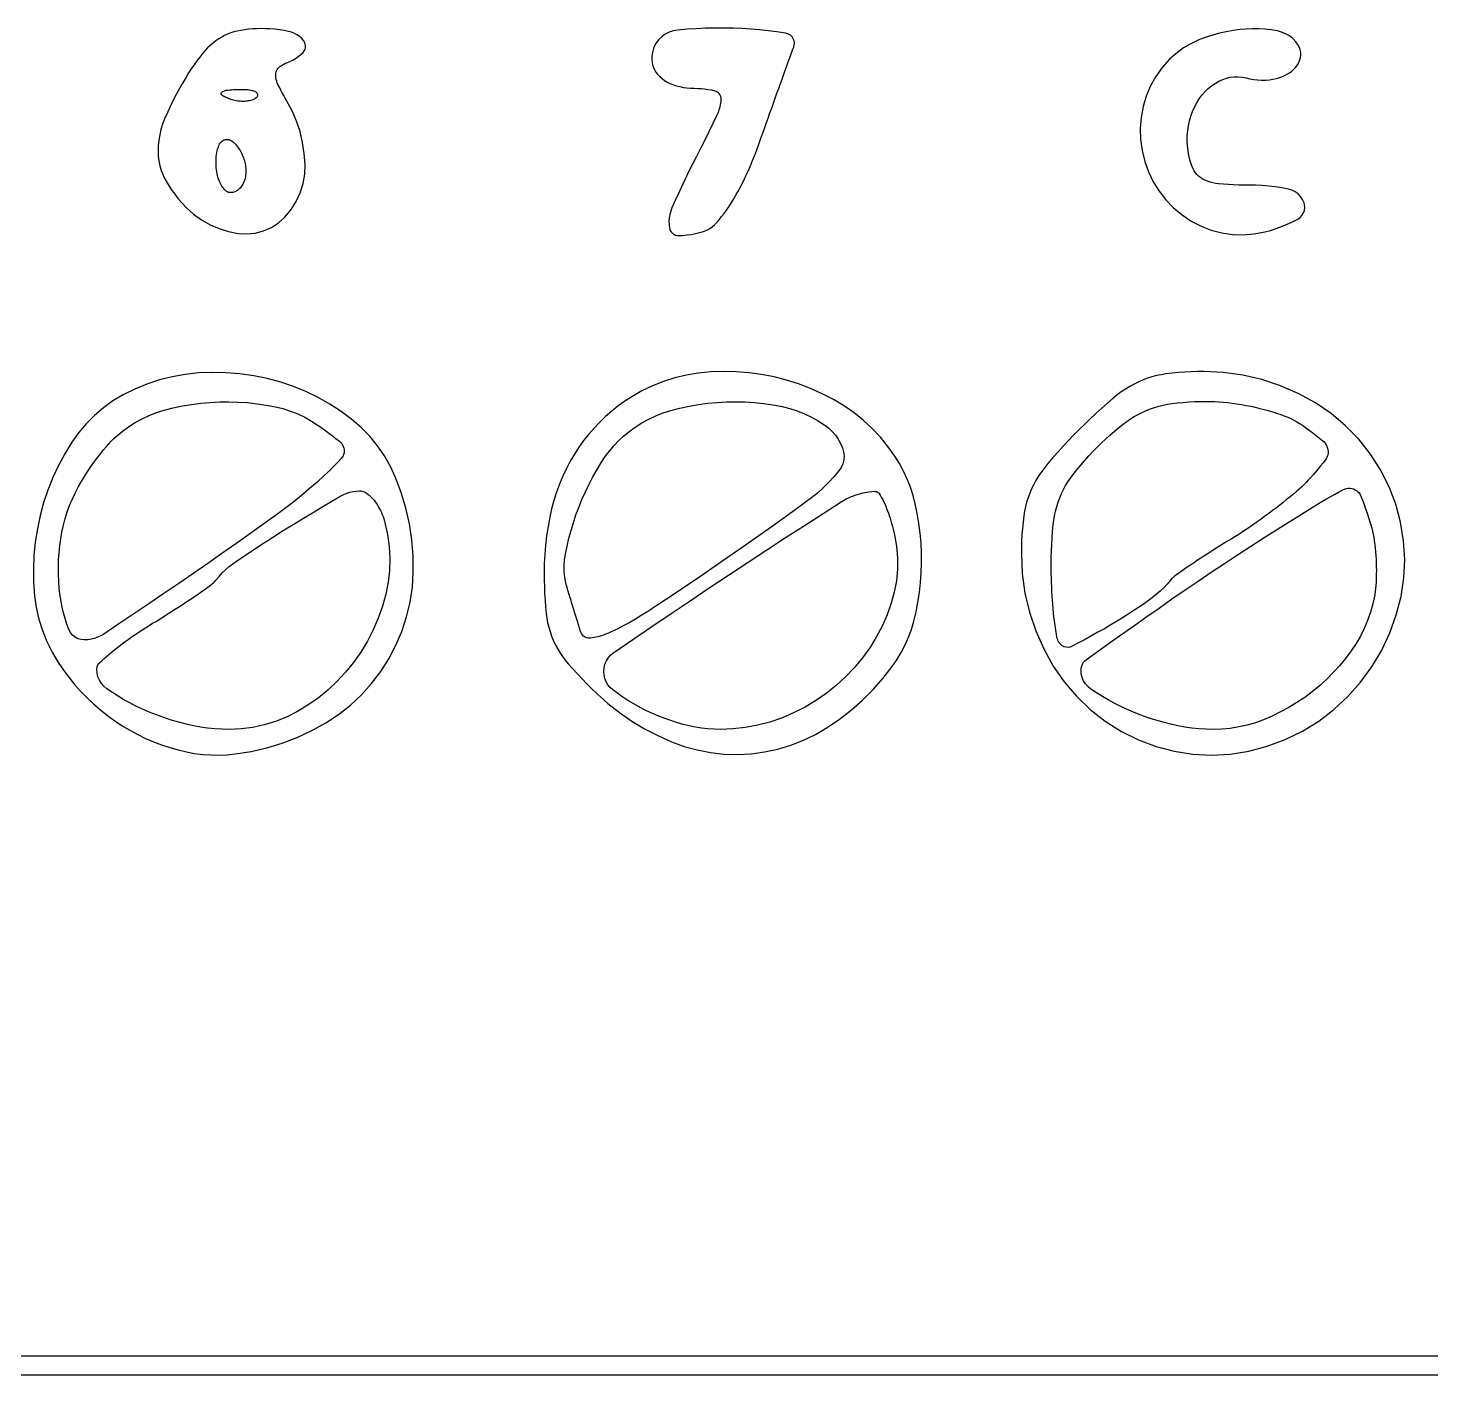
# Model space of a CAD drawing. Header units: millimetres. Extents: x -134 to 134, y -49 to 49.
# Drawn here: x -44.63 to -34.96, y -21.98 to -12.69 of the extents above; entities that cross this region are included whole.
import ezdxf

# ---------------------------------------------------------------- set-up
doc = ezdxf.new("R2010")
doc.units = ezdxf.units.MM
doc.header["$LTSCALE"] = 10
doc.header["$MEASUREMENT"] = 0

# ---------------------------------------------------------------- blocks, each defined once
blk = doc.blocks.new('DT0B-ULTRA_v_1')
at = {"color": 7, "linetype": 'Continuous', "lineweight": -3}
for points in [[(133.5877, -21.8448, 0), (0, -21.8448, 0), (-8.5374, -21.845, 0), (-17.0748, -21.8455, 0), (-25.6122, -21.8462, 0), (-34.1495, -21.8473, 0), (-42.6869, -21.8487, 0), (-51.2243, -21.8504, 0), (-51.2243, -21.8504, 0), (-51.2243, -21.8504, 0), (-58.4113, -21.8522, 0), (-65.5983, -21.8544, 0), (-72.7853, -21.857, 0), (-79.9723, -21.8601, 0)], [(-79.9723, -21.9735, 0), (-72.7853, -21.9752, 0), (-65.5983, -21.9764, 0), (-58.4113, -21.9772, 0), (-51.2243, -21.9776, 0), (-51.2243, -21.9776, 0), (-51.2243, -21.9776, 0), (-51.2243, -21.9776, 0), (-42.6869, -21.9777, 0), (-34.1495, -21.9774, 0), (-25.6122, -21.9768, 0), (-17.0748, -21.9759, 0), (-8.5374, -21.9748, 0), (0, -21.9733, 0), (0, -21.9733, 0), (133.5877, -21.9475, 0)], [(-43.5366, -13.0298, 0), (-43.5642, -13.0763, 0), (-43.5906, -13.1235, 0), (-43.6159, -13.1712, 0), (-43.64, -13.2196, 0), (-43.6629, -13.2686, 0), (-43.6846, -13.3181, 0), (-43.6983, -13.3537, 0), (-43.7096, -13.3902, 0), (-43.7184, -13.4273, 0), (-43.7247, -13.465, 0), (-43.7285, -13.503, 0), (-43.7297, -13.5411, 0), (-43.7283, -13.5748, 0), (-43.7241, -13.6083, 0), (-43.7171, -13.6413, 0), (-43.7075, -13.6736, 0), (-43.6952, -13.705, 0), (-43.6803, -13.7353, 0), (-43.6602, -13.7704, 0), (-43.6384, -13.8045, 0), (-43.6149, -13.8375, 0), (-43.5899, -13.8694, 0), (-43.5634, -13.9, 0), (-43.5355, -13.9293, 0), (-43.4851, -13.9746, 0), (-43.4301, -14.0142, 0), (-43.3712, -14.0476, 0), (-43.309, -14.0746, 0), (-43.2443, -14.0947, 0), (-43.1779, -14.1078, 0), (-43.1188, -14.1114, 0), (-43.0599, -14.1056, 0), (-43.0026, -14.0906, 0), (-42.9485, -14.0666, 0), (-42.8988, -14.0344, 0), (-42.8549, -13.9948, 0), (-42.8126, -13.9438, 0), (-42.7773, -13.8877, 0), (-42.7496, -13.8275, 0), (-42.73, -13.7642, 0), (-42.7188, -13.6989, 0), (-42.7161, -13.6327, 0), (-42.7213, -13.5561, 0), (-42.7329, -13.4803, 0), (-42.7509, -13.4058, 0), (-42.7751, -13.333, 0), (-42.8054, -13.2625, 0), (-42.8416, -13.1949, 0), (-42.8525, -13.1761, 0), (-42.8631, -13.1572, 0), (-42.8735, -13.1381, 0), (-42.8836, -13.1189, 0), (-42.8934, -13.0996, 0), (-42.903, -13.0801, 0), (-42.9077, -13.0693, 0), (-42.9117, -13.0581, 0), (-42.9147, -13.0467, 0), (-42.9169, -13.0351, 0), (-42.9183, -13.0233, 0), (-42.9187, -13.0115, 0), (-42.9181, -13.0028, 0), (-42.9163, -12.9944, 0), (-42.9134, -12.9862, 0), (-42.9094, -12.9785, 0), (-42.9043, -12.9715, 0), (-42.8984, -12.9652, 0), (-42.8899, -12.9579, 0), (-42.881, -12.9512, 0), (-42.8717, -12.9451, 0), (-42.862, -12.9397, 0), (-42.8519, -12.9348, 0), (-42.8416, -12.9307, 0), (-42.821, -12.9224, 0), (-42.8011, -12.9126, 0), (-42.7819, -12.9013, 0), (-42.7637, -12.8887, 0), (-42.7464, -12.8747, 0), (-42.7302, -12.8596, 0), (-42.7223, -12.8498, 0), (-42.7166, -12.8385, 0), (-42.7134, -12.8263, 0), (-42.7128, -12.8138, 0), (-42.7148, -12.8013, 0), (-42.7193, -12.7896, 0), (-42.7252, -12.7803, 0), (-42.7389, -12.7646, 0), (-42.7544, -12.7506, 0), (-42.7714, -12.7385, 0), (-42.7898, -12.7285, 0), (-42.8092, -12.7208, 0), (-42.8293, -12.7154, 0), (-42.8613, -12.7094, 0), (-42.8934, -12.7045, 0), (-42.9257, -12.7006, 0), (-42.9581, -12.6979, 0), (-42.9905, -12.6963, 0), (-43.023, -12.6957, 0), (-43.0501, -12.6962, 0), (-43.0773, -12.6977, 0), (-43.1043, -12.7001, 0), (-43.1312, -12.7035, 0), (-43.158, -12.7079, 0), (-43.1846, -12.7133, 0), (-43.2068, -12.7189, 0), (-43.2286, -12.7258, 0), (-43.25, -12.734, 0), (-43.2708, -12.7434, 0), (-43.291, -12.7541, 0), (-43.3106, -12.766, 0), (-43.3311, -12.7801, 0), (-43.3508, -12.7953, 0), (-43.3697, -12.8115, 0), (-43.3877, -12.8286, 0), (-43.4049, -12.8467, 0), (-43.421, -12.8656, 0), (-43.4418, -12.8919, 0), (-43.4619, -12.9186, 0), (-43.4815, -12.9458, 0), (-43.5005, -12.9734, 0), (-43.5189, -13.0014, 0), (-43.5366, -13.0298, 0)], [(-40.2973, -12.7985, 0), (-40.3066, -12.8154, 0), (-40.3142, -12.833, 0), (-40.3199, -12.8514, 0), (-40.3239, -12.8702, 0), (-40.3259, -12.8893, 0), (-40.3261, -12.9086, 0), (-40.3243, -12.927, 0), (-40.3204, -12.9452, 0), (-40.3146, -12.9628, 0), (-40.3069, -12.9796, 0), (-40.2973, -12.9955, 0), (-40.2861, -13.0103, 0), (-40.2715, -13.026, 0), (-40.2556, -13.0403, 0), (-40.2384, -13.0531, 0), (-40.2203, -13.0644, 0), (-40.2011, -13.0741, 0), (-40.1813, -13.082, 0), (-40.1575, -13.0896, 0), (-40.1333, -13.0958, 0), (-40.1088, -13.1006, 0), (-40.0841, -13.1041, 0), (-40.0592, -13.1062, 0), (-40.0342, -13.1069, 0), (-40.0104, -13.1074, 0), (-39.9866, -13.1088, 0), (-39.9628, -13.1112, 0), (-39.9392, -13.1145, 0), (-39.9157, -13.1187, 0), (-39.8924, -13.1239, 0), (-39.8815, -13.1278, 0), (-39.8716, -13.1339, 0), (-39.8632, -13.1419, 0), (-39.8567, -13.1515, 0), (-39.8523, -13.1622, 0), (-39.8502, -13.1736, 0), (-39.85, -13.1792, 0), (-39.8512, -13.1988, 0), (-39.8538, -13.2182, 0), (-39.8577, -13.2374, 0), (-39.863, -13.2563, 0), (-39.8696, -13.2748, 0), (-39.8775, -13.2927, 0), (-39.9053, -13.35, 0), (-39.9334, -13.4072, 0), (-39.9616, -13.4643, 0), (-39.99, -13.5213, 0), (-40.0186, -13.5782, 0), (-40.0475, -13.635, 0), (-40.0721, -13.6839, 0), (-40.0963, -13.733, 0), (-40.1199, -13.7824, 0), (-40.1431, -13.832, 0), (-40.1657, -13.8818, 0), (-40.1879, -13.9319, 0), (-40.1961, -13.9537, 0), (-40.2023, -13.9762, 0), (-40.2062, -13.9991, 0), (-40.2079, -14.0223, 0), (-40.2074, -14.0456, 0), (-40.2046, -14.0688, 0), (-40.2009, -14.0818, 0), (-40.1947, -14.0938, 0), (-40.186, -14.1043, 0), (-40.1754, -14.1127, 0), (-40.1632, -14.1187, 0), (-40.1501, -14.1221, 0), (-40.1385, -14.1227, 0), (-40.1099, -14.1211, 0), (-40.0814, -14.1182, 0), (-40.0531, -14.114, 0), (-40.025, -14.1085, 0), (-39.9972, -14.1017, 0), (-39.9697, -14.0937, 0), (-39.9529, -14.0875, 0), (-39.9367, -14.0798, 0), (-39.9213, -14.0707, 0), (-39.9068, -14.0602, 0), (-39.8933, -14.0484, 0), (-39.8809, -14.0354, 0), (-39.8627, -14.0139, 0), (-39.845, -13.992, 0), (-39.8279, -13.9696, 0), (-39.8113, -13.9468, 0), (-39.7953, -13.9236, 0), (-39.7799, -13.9, 0), (-39.7615, -13.8701, 0), (-39.7436, -13.8398, 0), (-39.7265, -13.8091, 0), (-39.71, -13.7781, 0), (-39.6942, -13.7467, 0), (-39.6792, -13.7149, 0), (-39.6627, -13.6786, 0), (-39.6468, -13.6419, 0), (-39.6315, -13.6051, 0), (-39.6167, -13.568, 0), (-39.6025, -13.5307, 0), (-39.5889, -13.4932, 0), (-39.5761, -13.4572, 0), (-39.5633, -13.4211, 0), (-39.5504, -13.385, 0), (-39.5376, -13.349, 0), (-39.5247, -13.3129, 0), (-39.5119, -13.2769, 0), (-39.4997, -13.243, 0), (-39.4876, -13.2091, 0), (-39.4755, -13.1753, 0), (-39.4633, -13.1414, 0), (-39.4512, -13.1076, 0), (-39.439, -13.0737, 0), (-39.4287, -13.0452, 0), (-39.4184, -13.0168, 0), (-39.4081, -12.9883, 0), (-39.3978, -12.9598, 0), (-39.3875, -12.9313, 0), (-39.3772, -12.9028, 0), (-39.3724, -12.8897, 0), (-39.3676, -12.8766, 0), (-39.3627, -12.8635, 0), (-39.3578, -12.8504, 0), (-39.3529, -12.8373, 0), (-39.3479, -12.8242, 0), (-39.344, -12.8096, 0), (-39.3432, -12.7944, 0), (-39.3456, -12.7794, 0), (-39.351, -12.7653, 0), (-39.3593, -12.7526, 0), (-39.37, -12.7419, 0), (-39.3828, -12.7336, 0), (-39.3969, -12.7282, 0), (-39.404, -12.7267, 0), (-39.4636, -12.7177, 0), (-39.5233, -12.7101, 0), (-39.5831, -12.7038, 0), (-39.6431, -12.6988, 0), (-39.7032, -12.6952, 0), (-39.7634, -12.6929, 0), (-39.8276, -12.6918, 0), (-39.8918, -12.692, 0), (-39.9561, -12.6935, 0), (-40.0203, -12.6964, 0), (-40.0844, -12.7005, 0), (-40.1484, -12.7059, 0), (-40.1782, -12.7111, 0), (-40.2069, -12.7208, 0), (-40.2337, -12.7347, 0), (-40.2581, -12.7526, 0), (-40.2795, -12.7741, 0), (-40.2973, -12.7985, 0)], [(-36.7566, -12.9072, 0), (-36.8071, -12.9636, 0), (-36.8512, -13.0251, 0), (-36.8883, -13.0912, 0), (-36.918, -13.1608, 0), (-36.9399, -13.2333, 0), (-36.9537, -13.3078, 0), (-36.9595, -13.3842, 0), (-36.9573, -13.4609, 0), (-36.947, -13.5369, 0), (-36.9288, -13.6114, 0), (-36.9029, -13.6835, 0), (-36.8695, -13.7525, 0), (-36.8293, -13.8171, 0), (-36.7824, -13.877, 0), (-36.7294, -13.9316, 0), (-36.6709, -13.9803, 0), (-36.6076, -14.0224, 0), (-36.5401, -14.0575, 0), (-36.4704, -14.0847, 0), (-36.398, -14.1038, 0), (-36.324, -14.1147, 0), (-36.2492, -14.1173, 0), (-36.1746, -14.1115, 0), (-36.1011, -14.0973, 0), (-36.0618, -14.0866, 0), (-36.0229, -14.0742, 0), (-35.9847, -14.0601, 0), (-35.947, -14.0445, 0), (-35.91, -14.0273, 0), (-35.8738, -14.0085, 0), (-35.8579, -13.9975, 0), (-35.8445, -13.9834, 0), (-35.8344, -13.9668, 0), (-35.828, -13.9485, 0), (-35.8255, -13.9293, 0), (-35.827, -13.9099, 0), (-35.8304, -13.897, 0), (-35.8405, -13.8741, 0), (-35.8544, -13.8533, 0), (-35.8717, -13.8353, 0), (-35.8919, -13.8205, 0), (-35.9143, -13.8094, 0), (-35.9383, -13.8023, 0), (-35.9833, -13.794, 0), (-36.0285, -13.7872, 0), (-36.074, -13.7819, 0), (-36.1196, -13.7781, 0), (-36.1652, -13.7759, 0), (-36.211, -13.7751, 0), (-36.2458, -13.7749, 0), (-36.2807, -13.7741, 0), (-36.3155, -13.7728, 0), (-36.3503, -13.7711, 0), (-36.3851, -13.7688, 0), (-36.4198, -13.766, 0), (-36.4393, -13.7636, 0), (-36.4586, -13.7598, 0), (-36.4775, -13.7547, 0), (-36.4961, -13.7482, 0), (-36.5141, -13.7404, 0), (-36.5316, -13.7314, 0), (-36.5451, -13.7228, 0), (-36.5576, -13.7128, 0), (-36.5689, -13.7015, 0), (-36.579, -13.6891, 0), (-36.5877, -13.6756, 0), (-36.595, -13.6613, 0), (-36.6032, -13.6416, 0), (-36.6104, -13.6214, 0), (-36.6168, -13.601, 0), (-36.6222, -13.5802, 0), (-36.6266, -13.5593, 0), (-36.6301, -13.5381, 0), (-36.6339, -13.5036, 0), (-36.6355, -13.4688, 0), (-36.6349, -13.434, 0), (-36.6321, -13.3993, 0), (-36.627, -13.3649, 0), (-36.6199, -13.3308, 0), (-36.6108, -13.2987, 0), (-36.5994, -13.2674, 0), (-36.5858, -13.237, 0), (-36.5701, -13.2076, 0), (-36.5522, -13.1795, 0), (-36.5324, -13.1527, 0), (-36.5129, -13.1302, 0), (-36.4915, -13.1095, 0), (-36.4685, -13.0906, 0), (-36.444, -13.0738, 0), (-36.4181, -13.0591, 0), (-36.3911, -13.0466, 0), (-36.3652, -13.0376, 0), (-36.3385, -13.0314, 0), (-36.3112, -13.028, 0), (-36.2838, -13.0277, 0), (-36.2565, -13.0303, 0), (-36.2296, -13.0358, 0), (-36.2034, -13.0418, 0), (-36.1768, -13.0462, 0), (-36.1501, -13.0491, 0), (-36.1232, -13.0504, 0), (-36.0963, -13.05, 0), (-36.0695, -13.0481, 0), (-36.0449, -13.0446, 0), (-36.0207, -13.0393, 0), (-35.997, -13.0322, 0), (-35.9739, -13.0232, 0), (-35.9516, -13.0125, 0), (-35.9301, -13.0002, 0), (-35.9143, -12.989, 0), (-35.8999, -12.9761, 0), (-35.887, -12.9617, 0), (-35.8758, -12.946, 0), (-35.8664, -12.9291, 0), (-35.859, -12.9112, 0), (-35.8544, -12.8943, 0), (-35.8523, -12.8769, 0), (-35.8529, -12.8594, 0), (-35.8561, -12.8421, 0), (-35.8618, -12.8256, 0), (-35.8698, -12.81, 0), (-35.8873, -12.7858, 0), (-35.9079, -12.7642, 0), (-35.9313, -12.7457, 0), (-35.9571, -12.7306, 0), (-35.9847, -12.7193, 0), (-36.0137, -12.7119, 0), (-36.0564, -12.7052, 0), (-36.0994, -12.7005, 0), (-36.1425, -12.6979, 0), (-36.1857, -12.6974, 0), (-36.2289, -12.699, 0), (-36.272, -12.7027, 0), (-36.3195, -12.709, 0), (-36.3666, -12.7173, 0), (-36.4133, -12.7278, 0), (-36.4595, -12.7403, 0), (-36.5051, -12.7549, 0), (-36.5499, -12.7715, 0), (-36.588, -12.7881, 0), (-36.6248, -12.8072, 0), (-36.6602, -12.8287, 0), (-36.6941, -12.8527, 0), (-36.7263, -12.8789, 0), (-36.7566, -12.9072, 0)], [(-43.0493, -13.169, 0), (-43.0542, -13.1735, 0), (-43.0594, -13.1775, 0), (-43.0649, -13.1811, 0), (-43.0707, -13.1842, 0), (-43.0767, -13.1868, 0), (-43.0829, -13.1889, 0), (-43.0911, -13.1911, 0), (-43.0993, -13.1929, 0), (-43.1076, -13.1945, 0), (-43.116, -13.1956, 0), (-43.1244, -13.1965, 0), (-43.1328, -13.197, 0), (-43.1424, -13.1972, 0), (-43.152, -13.1971, 0), (-43.1616, -13.1966, 0), (-43.1712, -13.1958, 0), (-43.1807, -13.1947, 0), (-43.1901, -13.1932, 0), (-43.1997, -13.1913, 0), (-43.2092, -13.1891, 0), (-43.2187, -13.1866, 0), (-43.228, -13.1838, 0), (-43.2372, -13.1806, 0), (-43.2464, -13.1771, 0), (-43.2538, -13.174, 0), (-43.2612, -13.1706, 0), (-43.2684, -13.1669, 0), (-43.2755, -13.163, 0), (-43.2824, -13.1588, 0), (-43.2892, -13.1544, 0), (-43.2911, -13.1527, 0), (-43.2927, -13.1507, 0), (-43.2938, -13.1484, 0), (-43.2944, -13.1459, 0), (-43.2945, -13.1434, 0), (-43.2941, -13.1409, 0), (-43.2931, -13.1385, 0), (-43.2917, -13.1364, 0), (-43.291, -13.1356, 0), (-43.2868, -13.1319, 0), (-43.2821, -13.1286, 0), (-43.2772, -13.1258, 0), (-43.272, -13.1236, 0), (-43.2666, -13.1221, 0), (-43.261, -13.1211, 0), (-43.2482, -13.1197, 0), (-43.2355, -13.1184, 0), (-43.2227, -13.1173, 0), (-43.2099, -13.1164, 0), (-43.1971, -13.1156, 0), (-43.1843, -13.115, 0), (-43.1723, -13.1146, 0), (-43.1604, -13.1145, 0), (-43.1485, -13.1146, 0), (-43.1365, -13.1149, 0), (-43.1246, -13.1154, 0), (-43.1127, -13.1162, 0), (-43.1043, -13.117, 0), (-43.0959, -13.1183, 0), (-43.0876, -13.1199, 0), (-43.0794, -13.1221, 0), (-43.0713, -13.1246, 0), (-43.0633, -13.1275, 0), (-43.0592, -13.1295, 0), (-43.0554, -13.132, 0), (-43.052, -13.1351, 0), (-43.049, -13.1385, 0), (-43.0465, -13.1424, 0), (-43.0446, -13.1465, 0), (-43.0435, -13.1504, 0), (-43.0432, -13.1544, 0), (-43.0436, -13.1585, 0), (-43.0448, -13.1623, 0), (-43.0468, -13.1659, 0), (-43.0493, -13.169, 0)], [(-43.1243, -13.6784, 0), (-43.1245, -13.6879, 0), (-43.1252, -13.6975, 0), (-43.1262, -13.7069, 0), (-43.1277, -13.7164, 0), (-43.1296, -13.7257, 0), (-43.132, -13.735, 0), (-43.1346, -13.7435, 0), (-43.1377, -13.7518, 0), (-43.1412, -13.7599, 0), (-43.1452, -13.7679, 0), (-43.1496, -13.7756, 0), (-43.1545, -13.783, 0), (-43.1591, -13.7892, 0), (-43.1642, -13.7951, 0), (-43.1696, -13.8007, 0), (-43.1754, -13.8059, 0), (-43.1815, -13.8107, 0), (-43.1879, -13.8151, 0), (-43.1939, -13.8185, 0), (-43.2002, -13.8214, 0), (-43.2067, -13.8236, 0), (-43.2134, -13.8252, 0), (-43.2202, -13.8262, 0), (-43.2271, -13.8265, 0), (-43.2343, -13.826, 0), (-43.2414, -13.8246, 0), (-43.2483, -13.8224, 0), (-43.2548, -13.8192, 0), (-43.2609, -13.8152, 0), (-43.2664, -13.8105, 0), (-43.273, -13.8037, 0), (-43.2792, -13.7964, 0), (-43.285, -13.7889, 0), (-43.2904, -13.781, 0), (-43.2953, -13.7728, 0), (-43.2997, -13.7643, 0), (-43.3047, -13.7534, 0), (-43.3093, -13.7422, 0), (-43.3133, -13.7308, 0), (-43.3168, -13.7193, 0), (-43.3198, -13.7076, 0), (-43.3223, -13.6959, 0), (-43.3246, -13.6825, 0), (-43.3265, -13.669, 0), (-43.328, -13.6555, 0), (-43.329, -13.642, 0), (-43.3297, -13.6284, 0), (-43.3299, -13.6148, 0), (-43.3297, -13.602, 0), (-43.3291, -13.5891, 0), (-43.328, -13.5763, 0), (-43.3266, -13.5636, 0), (-43.3248, -13.5508, 0), (-43.3225, -13.5382, 0), (-43.3203, -13.5286, 0), (-43.3175, -13.5191, 0), (-43.3139, -13.5099, 0), (-43.3098, -13.501, 0), (-43.305, -13.4923, 0), (-43.2997, -13.484, 0), (-43.2954, -13.4785, 0), (-43.2904, -13.4736, 0), (-43.2849, -13.4693, 0), (-43.279, -13.4657, 0), (-43.2726, -13.4628, 0), (-43.266, -13.4607, 0), (-43.2593, -13.4595, 0), (-43.2526, -13.4592, 0), (-43.2459, -13.4598, 0), (-43.2393, -13.4612, 0), (-43.233, -13.4636, 0), (-43.2271, -13.4667, 0), (-43.2197, -13.4716, 0), (-43.2126, -13.4769, 0), (-43.2059, -13.4826, 0), (-43.1994, -13.4887, 0), (-43.1934, -13.4951, 0), (-43.1877, -13.5019, 0), (-43.1814, -13.5103, 0), (-43.1754, -13.5188, 0), (-43.1697, -13.5276, 0), (-43.1643, -13.5366, 0), (-43.1592, -13.5458, 0), (-43.1545, -13.5551, 0), (-43.1499, -13.5651, 0), (-43.1456, -13.5752, 0), (-43.1416, -13.5855, 0), (-43.138, -13.5959, 0), (-43.1348, -13.6064, 0), (-43.1319, -13.617, 0), (-43.1296, -13.6271, 0), (-43.1277, -13.6372, 0), (-43.1262, -13.6474, 0), (-43.1251, -13.6577, 0), (-43.1245, -13.668, 0), (-43.1243, -13.6784, 0)], [(-43.9711, -15.221, 0), (-44.0406, -15.2626, 0), (-44.1065, -15.3097, 0), (-44.1682, -15.3622, 0), (-44.2254, -15.4196, 0), (-44.2776, -15.4815, 0), (-44.3245, -15.5475, 0), (-44.3725, -15.6262, 0), (-44.416, -15.7075, 0), (-44.4549, -15.791, 0), (-44.4889, -15.8767, 0), (-44.5181, -15.9641, 0), (-44.5423, -16.053, 0), (-44.5616, -16.1437, 0), (-44.5757, -16.2353, 0), (-44.5847, -16.3276, 0), (-44.5885, -16.4202, 0), (-44.5871, -16.5129, 0), (-44.5806, -16.6053, 0), (-44.5691, -16.6868, 0), (-44.5512, -16.767, 0), (-44.527, -16.8456, 0), (-44.4965, -16.922, 0), (-44.46, -16.9957, 0), (-44.4177, -17.0662, 0), (-44.3823, -17.1179, 0), (-44.3447, -17.168, 0), (-44.305, -17.2165, 0), (-44.2634, -17.2632, 0), (-44.2198, -17.3082, 0), (-44.1743, -17.3513, 0), (-44.1274, -17.392, 0), (-44.0789, -17.4306, 0), (-44.0286, -17.4671, 0), (-43.9769, -17.5014, 0), (-43.9237, -17.5334, 0), (-43.8692, -17.5631, 0), (-43.8156, -17.5892, 0), (-43.7608, -17.6129, 0), (-43.7051, -17.6341, 0), (-43.6484, -17.6527, 0), (-43.5909, -17.6688, 0), (-43.5328, -17.6822, 0), (-43.4775, -17.6921, 0), (-43.4217, -17.699, 0), (-43.3657, -17.7029, 0), (-43.3095, -17.7037, 0), (-43.2534, -17.7014, 0), (-43.1975, -17.6961, 0), (-43.0879, -17.6788, 0), (-42.9798, -17.6539, 0), (-42.8737, -17.6216, 0), (-42.7701, -17.5818, 0), (-42.6695, -17.535, 0), (-42.5725, -17.4812, 0), (-42.4854, -17.4238, 0), (-42.4035, -17.3593, 0), (-42.3272, -17.2881, 0), (-42.2573, -17.2108, 0), (-42.194, -17.1279, 0), (-42.138, -17.0399, 0), (-42.0894, -16.9474, 0), (-42.0487, -16.8511, 0), (-42.0162, -16.7518, 0), (-41.9922, -16.6501, 0), (-41.9767, -16.5467, 0), (-41.97, -16.4424, 0), (-41.9713, -16.331, 0), (-41.9803, -16.2199, 0), (-41.997, -16.1098, 0), (-42.0213, -16.001, 0), (-42.053, -15.8942, 0), (-42.0921, -15.7899, 0), (-42.1275, -15.7135, 0), (-42.1693, -15.6405, 0), (-42.2171, -15.5712, 0), (-42.2706, -15.5062, 0), (-42.3293, -15.4459, 0), (-42.3929, -15.3908, 0), (-42.4675, -15.3354, 0), (-42.5453, -15.2847, 0), (-42.6262, -15.239, 0), (-42.7098, -15.1985, 0), (-42.7958, -15.1633, 0), (-42.8838, -15.1336, 0), (-42.9763, -15.1086, 0), (-43.0701, -15.0893, 0), (-43.165, -15.0757, 0), (-43.2604, -15.0679, 0), (-43.3562, -15.0659, 0), (-43.4519, -15.0697, 0), (-43.5422, -15.0793, 0), (-43.6316, -15.0953, 0), (-43.7196, -15.1175, 0), (-43.8058, -15.146, 0), (-43.8898, -15.1806, 0), (-43.9711, -15.221, 0)], [(-40.4646, -15.2332, 0), (-40.5119, -15.2641, 0), (-40.5577, -15.2971, 0), (-40.602, -15.3322, 0), (-40.6445, -15.3693, 0), (-40.6854, -15.4083, 0), (-40.7244, -15.4492, 0), (-40.7613, -15.4917, 0), (-40.7963, -15.5359, 0), (-40.8291, -15.5817, 0), (-40.8598, -15.6289, 0), (-40.8883, -15.6775, 0), (-40.9144, -15.7274, 0), (-40.9397, -15.7812, 0), (-40.9625, -15.8361, 0), (-40.983, -15.8919, 0), (-41.001, -15.9485, 0), (-41.0165, -16.0059, 0), (-41.0296, -16.0639, 0), (-41.0414, -16.1279, 0), (-41.0511, -16.1922, 0), (-41.0586, -16.2568, 0), (-41.064, -16.3216, 0), (-41.0672, -16.3866, 0), (-41.0683, -16.4516, 0), (-41.0679, -16.4979, 0), (-41.0667, -16.5442, 0), (-41.0647, -16.5905, 0), (-41.0619, -16.6368, 0), (-41.0583, -16.683, 0), (-41.0539, -16.7291, 0), (-41.0497, -16.7606, 0), (-41.044, -16.7918, 0), (-41.0367, -16.8227, 0), (-41.0278, -16.8532, 0), (-41.0173, -16.8832, 0), (-41.0053, -16.9126, 0), (-40.9917, -16.9417, 0), (-40.9767, -16.97, 0), (-40.9602, -16.9975, 0), (-40.9424, -17.0241, 0), (-40.9232, -17.0498, 0), (-40.9028, -17.0745, 0), (-40.8713, -17.11, 0), (-40.8393, -17.1451, 0), (-40.8067, -17.1795, 0), (-40.7735, -17.2135, 0), (-40.7398, -17.2469, 0), (-40.7055, -17.2797, 0), (-40.6288, -17.3478, 0), (-40.5481, -17.4111, 0), (-40.4637, -17.4693, 0), (-40.3759, -17.5223, 0), (-40.285, -17.5698, 0), (-40.1915, -17.6118, 0), (-40.1037, -17.6439, 0), (-40.0136, -17.6689, 0), (-39.9218, -17.6865, 0), (-39.8289, -17.6968, 0), (-39.7355, -17.6995, 0), (-39.6421, -17.6948, 0), (-39.5494, -17.6826, 0), (-39.4579, -17.663, 0), (-39.3683, -17.6361, 0), (-39.2811, -17.6022, 0), (-39.1969, -17.5613, 0), (-39.1163, -17.5139, 0), (-39.0317, -17.4557, 0), (-38.9507, -17.3925, 0), (-38.8737, -17.3245, 0), (-38.801, -17.252, 0), (-38.7328, -17.1751, 0), (-38.6694, -17.0943, 0), (-38.6365, -17.0465, 0), (-38.6066, -16.9967, 0), (-38.58, -16.9451, 0), (-38.5567, -16.8919, 0), (-38.5369, -16.8373, 0), (-38.5205, -16.7816, 0), (-38.5048, -16.7157, 0), (-38.4918, -16.6492, 0), (-38.4814, -16.5823, 0), (-38.4738, -16.515, 0), (-38.4688, -16.4474, 0), (-38.4666, -16.3797, 0), (-38.4671, -16.3112, 0), (-38.4703, -16.2428, 0), (-38.4762, -16.1746, 0), (-38.4848, -16.1067, 0), (-38.4962, -16.0392, 0), (-38.5102, -15.9722, 0), (-38.5253, -15.9142, 0), (-38.5439, -15.8571, 0), (-38.5658, -15.8013, 0), (-38.591, -15.7468, 0), (-38.6193, -15.6939, 0), (-38.6507, -15.6428, 0), (-38.6981, -15.5756, 0), (-38.7502, -15.512, 0), (-38.8066, -15.4522, 0), (-38.8671, -15.3965, 0), (-38.9313, -15.3453, 0), (-38.999, -15.2986, 0), (-39.0745, -15.2535, 0), (-39.1525, -15.2128, 0), (-39.2327, -15.1766, 0), (-39.3148, -15.1451, 0), (-39.3986, -15.1184, 0), (-39.4838, -15.0966, 0), (-39.5698, -15.0797, 0), (-39.6567, -15.0679, 0), (-39.7441, -15.0611, 0), (-39.8318, -15.0594, 0), (-39.9194, -15.0627, 0), (-40.0067, -15.0711, 0), (-40.0872, -15.0842, 0), (-40.1666, -15.103, 0), (-40.2444, -15.1274, 0), (-40.3203, -15.1574, 0), (-40.3938, -15.1927, 0), (-40.4646, -15.2332, 0)], [(-37.3796, -15.4592, 0), (-37.417, -15.4971, 0), (-37.4538, -15.5354, 0), (-37.4902, -15.5743, 0), (-37.526, -15.6136, 0), (-37.5613, -15.6534, 0), (-37.596, -15.6937, 0), (-37.618, -15.7207, 0), (-37.6387, -15.7486, 0), (-37.6581, -15.7775, 0), (-37.6762, -15.8072, 0), (-37.693, -15.8377, 0), (-37.7084, -15.8689, 0), (-37.7213, -15.8987, 0), (-37.7326, -15.929, 0), (-37.7424, -15.9599, 0), (-37.7506, -15.9912, 0), (-37.7571, -16.0229, 0), (-37.7621, -16.0549, 0), (-37.7671, -16.0986, 0), (-37.7713, -16.1423, 0), (-37.7746, -16.1861, 0), (-37.7769, -16.23, 0), (-37.7783, -16.2739, 0), (-37.7787, -16.3178, 0), (-37.7725, -16.4532, 0), (-37.7538, -16.5874, 0), (-37.7228, -16.7193, 0), (-37.6797, -16.8478, 0), (-37.625, -16.9718, 0), (-37.5592, -17.0902, 0), (-37.4844, -17.1984, 0), (-37.3991, -17.2986, 0), (-37.3042, -17.3896, 0), (-37.2006, -17.4707, 0), (-37.0894, -17.5409, 0), (-36.9716, -17.5995, 0), (-36.8505, -17.6451, 0), (-36.7254, -17.6779, 0), (-36.5975, -17.6976, 0), (-36.4682, -17.704, 0), (-36.339, -17.697, 0), (-36.2112, -17.6766, 0), (-36.0838, -17.643, 0), (-35.9602, -17.597, 0), (-35.8417, -17.5391, 0), (-35.7294, -17.47, 0), (-35.6244, -17.3902, 0), (-35.5277, -17.3005, 0), (-35.4401, -17.2019, 0), (-35.3623, -17.0953, 0), (-35.295, -16.9818, 0), (-35.2388, -16.8624, 0), (-35.1942, -16.7382, 0), (-35.1617, -16.6103, 0), (-35.1426, -16.4831, 0), (-35.1366, -16.3546, 0), (-35.1439, -16.2262, 0), (-35.1644, -16.0992, 0), (-35.1978, -15.975, 0), (-35.2438, -15.8549, 0), (-35.3025, -15.7386, 0), (-35.3727, -15.6288, 0), (-35.4536, -15.5267, 0), (-35.5443, -15.4333, 0), (-35.6441, -15.3494, 0), (-35.7517, -15.2761, 0), (-35.8699, -15.2112, 0), (-35.9935, -15.1574, 0), (-36.1215, -15.1151, 0), (-36.2528, -15.0846, 0), (-36.3864, -15.0662, 0), (-36.521, -15.0601, 0), (-36.565, -15.0606, 0), (-36.6089, -15.0619, 0), (-36.6527, -15.0643, 0), (-36.6965, -15.0675, 0), (-36.7403, -15.0717, 0), (-36.7839, -15.0768, 0), (-36.8159, -15.0817, 0), (-36.8476, -15.0882, 0), (-36.879, -15.0964, 0), (-36.9098, -15.1062, 0), (-36.9402, -15.1175, 0), (-36.9699, -15.1304, 0), (-37.0011, -15.1458, 0), (-37.0316, -15.1626, 0), (-37.0613, -15.1807, 0), (-37.0902, -15.2001, 0), (-37.1181, -15.2209, 0), (-37.1451, -15.2428, 0), (-37.1854, -15.2776, 0), (-37.2252, -15.3128, 0), (-37.2646, -15.3487, 0), (-37.3034, -15.385, 0), (-37.3418, -15.4218, 0), (-37.3796, -15.4592, 0)], [(-42.6257, -15.431, 0), (-42.6009, -15.4485, 0), (-42.5762, -15.4664, 0), (-42.5517, -15.4844, 0), (-42.5275, -15.5028, 0), (-42.5034, -15.5213, 0), (-42.4795, -15.5402, 0), (-42.4711, -15.5478, 0), (-42.4637, -15.5565, 0), (-42.4575, -15.5661, 0), (-42.4526, -15.5763, 0), (-42.4491, -15.5872, 0), (-42.447, -15.5984, 0), (-42.4465, -15.6093, 0), (-42.4476, -15.6203, 0), (-42.4502, -15.631, 0), (-42.4543, -15.6411, 0), (-42.4598, -15.6506, 0), (-42.4667, -15.6592, 0), (-42.4856, -15.6796, 0), (-42.5048, -15.6996, 0), (-42.5243, -15.7195, 0), (-42.544, -15.739, 0), (-42.564, -15.7584, 0), (-42.5842, -15.7774, 0), (-42.6352, -15.824, 0), (-42.6872, -15.8696, 0), (-42.7401, -15.9141, 0), (-42.794, -15.9575, 0), (-42.8486, -15.9998, 0), (-42.9042, -16.0409, 0), (-43, -16.1102, 0), (-43.0961, -16.1789, 0), (-43.1926, -16.2473, 0), (-43.2893, -16.3152, 0), (-43.3864, -16.3827, 0), (-43.4838, -16.4497, 0), (-43.5869, -16.5202, 0), (-43.6901, -16.5905, 0), (-43.7934, -16.6606, 0), (-43.8969, -16.7305, 0), (-44.0005, -16.8003, 0), (-44.1042, -16.8698, 0), (-44.1245, -16.882, 0), (-44.1459, -16.8921, 0), (-44.1681, -16.9001, 0), (-44.191, -16.9058, 0), (-44.2144, -16.9093, 0), (-44.238, -16.9105, 0), (-44.2605, -16.9082, 0), (-44.2822, -16.9016, 0), (-44.302, -16.8908, 0), (-44.3194, -16.8763, 0), (-44.3335, -16.8586, 0), (-44.3439, -16.8386, 0), (-44.3579, -16.8008, 0), (-44.3704, -16.7626, 0), (-44.3813, -16.7239, 0), (-44.3907, -16.6847, 0), (-44.3984, -16.6452, 0), (-44.4045, -16.6054, 0), (-44.4101, -16.5562, 0), (-44.414, -16.5068, 0), (-44.4161, -16.4572, 0), (-44.4165, -16.4077, 0), (-44.4151, -16.3581, 0), (-44.4119, -16.3086, 0), (-44.4071, -16.261, 0), (-44.4004, -16.2137, 0), (-44.3918, -16.1666, 0), (-44.3814, -16.1199, 0), (-44.3691, -16.0737, 0), (-44.355, -16.0279, 0), (-44.3462, -16.0025, 0), (-44.3367, -15.9773, 0), (-44.3265, -15.9525, 0), (-44.3156, -15.9279, 0), (-44.3041, -15.9036, 0), (-44.2918, -15.8796, 0), (-44.2772, -15.8525, 0), (-44.2621, -15.8257, 0), (-44.2464, -15.7992, 0), (-44.2303, -15.773, 0), (-44.2136, -15.747, 0), (-44.1965, -15.7214, 0), (-44.1793, -15.6966, 0), (-44.1615, -15.672, 0), (-44.1433, -15.6479, 0), (-44.1247, -15.624, 0), (-44.1056, -15.6005, 0), (-44.086, -15.5774, 0), (-44.0693, -15.5586, 0), (-44.0519, -15.5403, 0), (-44.0339, -15.5225, 0), (-44.0154, -15.5054, 0), (-43.9964, -15.4888, 0), (-43.9768, -15.4729, 0), (-43.933, -15.4407, 0), (-43.8871, -15.4115, 0), (-43.8394, -15.3854, 0), (-43.7901, -15.3625, 0), (-43.7394, -15.3429, 0), (-43.6875, -15.3267, 0), (-43.6249, -15.3108, 0), (-43.5617, -15.2973, 0), (-43.4981, -15.2864, 0), (-43.434, -15.278, 0), (-43.3697, -15.2722, 0), (-43.3052, -15.2689, 0), (-43.2408, -15.2682, 0), (-43.1764, -15.27, 0), (-43.1121, -15.2744, 0), (-43.048, -15.2814, 0), (-42.9842, -15.2909, 0), (-42.9209, -15.3029, 0), (-42.8685, -15.3158, 0), (-42.817, -15.3322, 0), (-42.7668, -15.352, 0), (-42.718, -15.3751, 0), (-42.6709, -15.4015, 0), (-42.6257, -15.431, 0)], [(-39.1331, -15.4292, 0), (-39.1065, -15.4498, 0), (-39.0821, -15.4731, 0), (-39.0602, -15.4987, 0), (-39.0409, -15.5263, 0), (-39.0245, -15.5558, 0), (-39.0112, -15.5867, 0), (-39.0037, -15.6136, 0), (-39.001, -15.6414, 0), (-39.0031, -15.6692, 0), (-39.0099, -15.6962, 0), (-39.0213, -15.7217, 0), (-39.0369, -15.7448, 0), (-39.0712, -15.7854, 0), (-39.1073, -15.8244, 0), (-39.1451, -15.8618, 0), (-39.1845, -15.8975, 0), (-39.2255, -15.9313, 0), (-39.2679, -15.9633, 0), (-39.3822, -16.0454, 0), (-39.4968, -16.1271, 0), (-39.6117, -16.2083, 0), (-39.7269, -16.2892, 0), (-39.8423, -16.3696, 0), (-39.9581, -16.4496, 0), (-40.0244, -16.4951, 0), (-40.091, -16.5403, 0), (-40.1577, -16.5851, 0), (-40.2247, -16.6296, 0), (-40.2919, -16.6738, 0), (-40.3593, -16.7177, 0), (-40.3985, -16.7425, 0), (-40.4382, -16.7664, 0), (-40.4785, -16.7895, 0), (-40.5192, -16.8116, 0), (-40.5604, -16.8329, 0), (-40.6021, -16.8532, 0), (-40.6255, -16.8636, 0), (-40.6494, -16.8729, 0), (-40.6738, -16.881, 0), (-40.6985, -16.8879, 0), (-40.7235, -16.8936, 0), (-40.7488, -16.8981, 0), (-40.7614, -16.8987, 0), (-40.7738, -16.8967, 0), (-40.7856, -16.8921, 0), (-40.7962, -16.8852, 0), (-40.805, -16.8762, 0), (-40.8119, -16.8656, 0), (-40.8156, -16.8564, 0), (-40.8191, -16.8449, 0), (-40.8227, -16.8335, 0), (-40.8262, -16.8221, 0), (-40.8298, -16.8106, 0), (-40.8333, -16.7992, 0), (-40.8369, -16.7878, 0), (-40.8411, -16.7742, 0), (-40.8453, -16.7606, 0), (-40.8495, -16.747, 0), (-40.8537, -16.7335, 0), (-40.8579, -16.7199, 0), (-40.8621, -16.7063, 0), (-40.8663, -16.6928, 0), (-40.8705, -16.6794, 0), (-40.8747, -16.6659, 0), (-40.8789, -16.6524, 0), (-40.883, -16.6389, 0), (-40.8872, -16.6254, 0), (-40.8907, -16.6142, 0), (-40.8941, -16.6031, 0), (-40.8976, -16.5919, 0), (-40.901, -16.5807, 0), (-40.9045, -16.5695, 0), (-40.9079, -16.5584, 0), (-40.9183, -16.5194, 0), (-40.9254, -16.4796, 0), (-40.9294, -16.4395, 0), (-40.93, -16.3992, 0), (-40.9274, -16.3589, 0), (-40.9216, -16.319, 0), (-40.9104, -16.2641, 0), (-40.8976, -16.2096, 0), (-40.883, -16.1555, 0), (-40.8668, -16.1019, 0), (-40.8489, -16.0488, 0), (-40.8293, -15.9964, 0), (-40.8074, -15.9426, 0), (-40.7837, -15.8895, 0), (-40.7585, -15.8372, 0), (-40.7316, -15.7856, 0), (-40.7032, -15.735, 0), (-40.6732, -15.6852, 0), (-40.6471, -15.646, 0), (-40.6188, -15.6084, 0), (-40.5884, -15.5724, 0), (-40.556, -15.5383, 0), (-40.5217, -15.5061, 0), (-40.4855, -15.476, 0), (-40.4414, -15.4436, 0), (-40.3953, -15.4141, 0), (-40.3474, -15.3877, 0), (-40.2978, -15.3646, 0), (-40.2468, -15.3447, 0), (-40.1946, -15.3282, 0), (-40.132, -15.3119, 0), (-40.0688, -15.2982, 0), (-40.0052, -15.287, 0), (-39.9411, -15.2783, 0), (-39.8767, -15.2723, 0), (-39.8121, -15.2687, 0), (-39.7477, -15.2678, 0), (-39.6834, -15.2694, 0), (-39.6191, -15.2736, 0), (-39.5551, -15.2804, 0), (-39.4914, -15.2897, 0), (-39.4281, -15.3016, 0), (-39.3757, -15.3143, 0), (-39.3243, -15.3306, 0), (-39.2741, -15.3504, 0), (-39.2254, -15.3734, 0), (-39.1783, -15.3997, 0), (-39.1331, -15.4292, 0)], [(-35.8419, -15.4303, 0), (-35.8179, -15.4473, 0), (-35.7942, -15.4646, 0), (-35.7706, -15.4822, 0), (-35.7473, -15.5001, 0), (-35.7242, -15.5183, 0), (-35.7013, -15.5368, 0), (-35.6922, -15.5451, 0), (-35.6843, -15.5546, 0), (-35.6775, -15.5649, 0), (-35.6721, -15.576, 0), (-35.668, -15.5876, 0), (-35.6654, -15.5997, 0), (-35.6644, -15.6116, 0), (-35.665, -15.6236, 0), (-35.6671, -15.6353, 0), (-35.6708, -15.6467, 0), (-35.676, -15.6575, 0), (-35.6825, -15.6675, 0), (-35.6991, -15.6892, 0), (-35.716, -15.7105, 0), (-35.7331, -15.7316, 0), (-35.7506, -15.7525, 0), (-35.7684, -15.7731, 0), (-35.7866, -15.7934, 0), (-35.8014, -15.8095, 0), (-35.8167, -15.8253, 0), (-35.8322, -15.8407, 0), (-35.8481, -15.8559, 0), (-35.8643, -15.8706, 0), (-35.8808, -15.8851, 0), (-35.9038, -15.9045, 0), (-35.9269, -15.9238, 0), (-35.9502, -15.9429, 0), (-35.9737, -15.9618, 0), (-35.9973, -15.9805, 0), (-36.0211, -15.999, 0), (-36.0471, -16.0188, 0), (-36.0732, -16.0384, 0), (-36.0995, -16.0578, 0), (-36.1259, -16.077, 0), (-36.1525, -16.096, 0), (-36.1793, -16.1147, 0), (-36.2044, -16.132, 0), (-36.2298, -16.149, 0), (-36.2553, -16.1658, 0), (-36.2809, -16.1823, 0), (-36.3068, -16.1985, 0), (-36.3328, -16.2145, 0), (-36.3569, -16.2292, 0), (-36.381, -16.244, 0), (-36.4051, -16.2589, 0), (-36.4291, -16.2739, 0), (-36.453, -16.289, 0), (-36.4769, -16.3042, 0), (-36.4987, -16.3182, 0), (-36.5205, -16.3323, 0), (-36.5421, -16.3465, 0), (-36.5638, -16.3609, 0), (-36.5853, -16.3753, 0), (-36.6068, -16.3898, 0), (-36.6246, -16.402, 0), (-36.6425, -16.4143, 0), (-36.6602, -16.4266, 0), (-36.678, -16.439, 0), (-36.6957, -16.4515, 0), (-36.7133, -16.4641, 0), (-36.7201, -16.4692, 0), (-36.7268, -16.4746, 0), (-36.7331, -16.4802, 0), (-36.7393, -16.4862, 0), (-36.7451, -16.4924, 0), (-36.7507, -16.4988, 0), (-36.7737, -16.5252, 0), (-36.7977, -16.5505, 0), (-36.8228, -16.5748, 0), (-36.849, -16.5979, 0), (-36.8761, -16.6199, 0), (-36.9042, -16.6407, 0), (-36.9462, -16.67, 0), (-36.9887, -16.6987, 0), (-37.0316, -16.7268, 0), (-37.0749, -16.7543, 0), (-37.1186, -16.7811, 0), (-37.1626, -16.8073, 0), (-37.2065, -16.8327, 0), (-37.2506, -16.8578, 0), (-37.2949, -16.8824, 0), (-37.3394, -16.9066, 0), (-37.3842, -16.9305, 0), (-37.4291, -16.9539, 0), (-37.4422, -16.959, 0), (-37.4561, -16.9613, 0), (-37.4702, -16.9607, 0), (-37.4838, -16.9571, 0), (-37.4964, -16.9508, 0), (-37.5074, -16.942, 0), (-37.5074, -16.942, 0), (-37.514, -16.9347, 0), (-37.5195, -16.9271, 0), (-37.5243, -16.9189, 0), (-37.5282, -16.9103, 0), (-37.5313, -16.9014, 0), (-37.5334, -16.8922, 0), (-37.5373, -16.8689, 0), (-37.5411, -16.8455, 0), (-37.5446, -16.8221, 0), (-37.5479, -16.7987, 0), (-37.551, -16.7753, 0), (-37.5539, -16.7518, 0), (-37.5571, -16.7231, 0), (-37.56, -16.6944, 0), (-37.5626, -16.6657, 0), (-37.5648, -16.6369, 0), (-37.5668, -16.6081, 0), (-37.5684, -16.5793, 0), (-37.5698, -16.5473, 0), (-37.571, -16.5153, 0), (-37.5719, -16.4833, 0), (-37.5726, -16.4513, 0), (-37.573, -16.4193, 0), (-37.5731, -16.3873, 0), (-37.5727, -16.3421, 0), (-37.5716, -16.297, 0), (-37.5697, -16.252, 0), (-37.567, -16.2069, 0), (-37.5636, -16.1619, 0), (-37.5594, -16.117, 0), (-37.5554, -16.0852, 0), (-37.55, -16.0536, 0), (-37.5432, -16.0222, 0), (-37.5349, -15.9912, 0), (-37.5252, -15.9606, 0), (-37.5142, -15.9305, 0), (-37.5021, -15.9018, 0), (-37.4887, -15.8737, 0), (-37.4739, -15.8464, 0), (-37.4579, -15.8197, 0), (-37.4406, -15.7939, 0), (-37.422, -15.7689, 0), (-37.3961, -15.7364, 0), (-37.3695, -15.7044, 0), (-37.3423, -15.6729, 0), (-37.3144, -15.642, 0), (-37.2859, -15.6117, 0), (-37.2568, -15.582, 0), (-37.2282, -15.5539, 0), (-37.199, -15.5265, 0), (-37.1692, -15.4996, 0), (-37.1389, -15.4734, 0), (-37.1081, -15.4477, 0), (-37.0768, -15.4228, 0), (-37.052, -15.4043, 0), (-37.0265, -15.3869, 0), (-37.0002, -15.3707, 0), (-36.9732, -15.3556, 0), (-36.9456, -15.3417, 0), (-36.9174, -15.329, 0), (-36.889, -15.3178, 0), (-36.8601, -15.3078, 0), (-36.8309, -15.2991, 0), (-36.8012, -15.2918, 0), (-36.7713, -15.2857, 0), (-36.7411, -15.281, 0), (-36.7026, -15.2764, 0), (-36.6639, -15.2725, 0), (-36.6252, -15.2695, 0), (-36.5864, -15.2674, 0), (-36.5476, -15.2661, 0), (-36.5087, -15.2657, 0), (-36.4782, -15.266, 0), (-36.4477, -15.267, 0), (-36.4172, -15.2687, 0), (-36.3868, -15.2711, 0), (-36.3564, -15.2741, 0), (-36.3261, -15.2778, 0), (-36.294, -15.2824, 0), (-36.2619, -15.2875, 0), (-36.2299, -15.2933, 0), (-36.1981, -15.2996, 0), (-36.1663, -15.3065, 0), (-36.1347, -15.314, 0), (-36.1056, -15.3215, 0), (-36.0766, -15.3295, 0), (-36.0478, -15.3381, 0), (-36.0192, -15.3472, 0), (-35.9907, -15.3569, 0), (-35.9624, -15.3671, 0), (-35.9413, -15.3754, 0), (-35.9205, -15.3847, 0), (-35.9001, -15.3948, 0), (-35.8802, -15.4058, 0), (-35.8608, -15.4176, 0), (-35.8419, -15.4303, 0)], [(-42.1653, -16.1034, 0), (-42.1477, -16.184, 0), (-42.1367, -16.2659, 0), (-42.1325, -16.3483, 0), (-42.135, -16.4308, 0), (-42.1442, -16.5129, 0), (-42.16, -16.5939, 0), (-42.1832, -16.6783, 0), (-42.2122, -16.7609, 0), (-42.2467, -16.8413, 0), (-42.2867, -16.9192, 0), (-42.3319, -16.9941, 0), (-42.3822, -17.0658, 0), (-42.4369, -17.1333, 0), (-42.4961, -17.1969, 0), (-42.5595, -17.2562, 0), (-42.6269, -17.311, 0), (-42.698, -17.361, 0), (-42.7723, -17.4059, 0), (-42.8448, -17.4424, 0), (-42.9201, -17.4727, 0), (-42.9977, -17.4964, 0), (-43.077, -17.5135, 0), (-43.1575, -17.5238, 0), (-43.2386, -17.5273, 0), (-43.2884, -17.5263, 0), (-43.3381, -17.5233, 0), (-43.3877, -17.5184, 0), (-43.437, -17.5114, 0), (-43.486, -17.5025, 0), (-43.5346, -17.4917, 0), (-43.5869, -17.4781, 0), (-43.6388, -17.4628, 0), (-43.6902, -17.446, 0), (-43.741, -17.4275, 0), (-43.7913, -17.4075, 0), (-43.8409, -17.3859, 0), (-43.883, -17.366, 0), (-43.9245, -17.3447, 0), (-43.9653, -17.3221, 0), (-44.0053, -17.2982, 0), (-44.0446, -17.2731, 0), (-44.0831, -17.2467, 0), (-44.1031, -17.2299, 0), (-44.1202, -17.2102, 0), (-44.134, -17.1881, 0), (-44.1441, -17.164, 0), (-44.1502, -17.1387, 0), (-44.1523, -17.1126, 0), (-44.1517, -17.1045, 0), (-44.1501, -17.0965, 0), (-44.1474, -17.0887, 0), (-44.1436, -17.0814, 0), (-44.1389, -17.0747, 0), (-44.1334, -17.0687, 0), (-44.1181, -17.0544, 0), (-44.1026, -17.0402, 0), (-44.0869, -17.0263, 0), (-44.0711, -17.0125, 0), (-44.0552, -16.9989, 0), (-44.039, -16.9855, 0), (-44.0188, -16.9691, 0), (-43.9984, -16.953, 0), (-43.9777, -16.9372, 0), (-43.9569, -16.9217, 0), (-43.9358, -16.9065, 0), (-43.9145, -16.8915, 0), (-43.8902, -16.875, 0), (-43.8659, -16.8587, 0), (-43.8413, -16.8426, 0), (-43.8166, -16.8267, 0), (-43.7918, -16.8111, 0), (-43.7668, -16.7958, 0), (-43.7414, -16.7803, 0), (-43.7161, -16.7647, 0), (-43.6908, -16.749, 0), (-43.6656, -16.7332, 0), (-43.6405, -16.7173, 0), (-43.6154, -16.7014, 0), (-43.5925, -16.6866, 0), (-43.5698, -16.6718, 0), (-43.5471, -16.6569, 0), (-43.5244, -16.6418, 0), (-43.5019, -16.6267, 0), (-43.4794, -16.6114, 0), (-43.4607, -16.5985, 0), (-43.4421, -16.5856, 0), (-43.4235, -16.5726, 0), (-43.405, -16.5596, 0), (-43.3865, -16.5464, 0), (-43.368, -16.5332, 0), (-43.361, -16.5279, 0), (-43.3542, -16.5223, 0), (-43.3477, -16.5164, 0), (-43.3415, -16.5102, 0), (-43.3355, -16.5037, 0), (-43.3299, -16.4969, 0), (-43.3092, -16.4722, 0), (-43.2873, -16.4486, 0), (-43.2642, -16.4262, 0), (-43.24, -16.4049, 0), (-43.2148, -16.3849, 0), (-43.1886, -16.3662, 0), (-43.1305, -16.3272, 0), (-43.0722, -16.2886, 0), (-43.0137, -16.2504, 0), (-42.9549, -16.2126, 0), (-42.8959, -16.1751, 0), (-42.8366, -16.138, 0), (-42.7759, -16.1005, 0), (-42.7151, -16.0633, 0), (-42.6541, -16.0263, 0), (-42.5929, -15.9897, 0), (-42.5315, -15.9533, 0), (-42.47, -15.9172, 0), (-42.4501, -15.9068, 0), (-42.4294, -15.8981, 0), (-42.408, -15.8913, 0), (-42.3861, -15.8864, 0), (-42.3639, -15.8835, 0), (-42.3414, -15.8825, 0), (-42.3326, -15.883, 0), (-42.3239, -15.8843, 0), (-42.3154, -15.8866, 0), (-42.3071, -15.8898, 0), (-42.2993, -15.8938, 0), (-42.2919, -15.8986, 0), (-42.2825, -15.9057, 0), (-42.2734, -15.9133, 0), (-42.2647, -15.9213, 0), (-42.2564, -15.9296, 0), (-42.2484, -15.9383, 0), (-42.2409, -15.9474, 0), (-42.2323, -15.9585, 0), (-42.2242, -15.97, 0), (-42.2165, -15.9818, 0), (-42.2092, -15.9939, 0), (-42.2025, -16.0063, 0), (-42.1962, -16.0189, 0), (-42.1899, -16.0325, 0), (-42.1841, -16.0464, 0), (-42.1787, -16.0604, 0), (-42.1738, -16.0746, 0), (-42.1693, -16.0889, 0), (-42.1653, -16.1034, 0)], [(-38.6536, -16.1861, 0), (-38.6399, -16.2644, 0), (-38.6332, -16.3436, 0), (-38.6334, -16.423, 0), (-38.6406, -16.5022, 0), (-38.6547, -16.5804, 0), (-38.6755, -16.6571, 0), (-38.7045, -16.7377, 0), (-38.739, -16.8161, 0), (-38.7789, -16.8919, 0), (-38.824, -16.9647, 0), (-38.8741, -17.0342, 0), (-38.9289, -17.1, 0), (-38.9902, -17.1641, 0), (-39.0557, -17.2239, 0), (-39.125, -17.2792, 0), (-39.1979, -17.3298, 0), (-39.274, -17.3753, 0), (-39.353, -17.4157, 0), (-39.4322, -17.4494, 0), (-39.5137, -17.4772, 0), (-39.597, -17.499, 0), (-39.6817, -17.5147, 0), (-39.7673, -17.5241, 0), (-39.8534, -17.5273, 0), (-39.8967, -17.5263, 0), (-39.94, -17.5234, 0), (-39.983, -17.5186, 0), (-40.0258, -17.5118, 0), (-40.0683, -17.5032, 0), (-40.1103, -17.4927, 0), (-40.1566, -17.4791, 0), (-40.2025, -17.4641, 0), (-40.2479, -17.4476, 0), (-40.2927, -17.4297, 0), (-40.3369, -17.4103, 0), (-40.3804, -17.3895, 0), (-40.4179, -17.37, 0), (-40.4548, -17.3493, 0), (-40.4909, -17.3274, 0), (-40.5263, -17.3043, 0), (-40.5609, -17.28, 0), (-40.5947, -17.2546, 0), (-40.6128, -17.2382, 0), (-40.6283, -17.2192, 0), (-40.6407, -17.1981, 0), (-40.6497, -17.1753, 0), (-40.6553, -17.1514, 0), (-40.6571, -17.127, 0), (-40.655, -17.1016, 0), (-40.6489, -17.0768, 0), (-40.6389, -17.0534, 0), (-40.6252, -17.0319, 0), (-40.6082, -17.0128, 0), (-40.5883, -16.9968, 0), (-40.457, -16.9072, 0), (-40.3254, -16.818, 0), (-40.1937, -16.729, 0), (-40.0618, -16.6403, 0), (-39.9297, -16.5519, 0), (-39.7974, -16.4637, 0), (-39.6688, -16.3786, 0), (-39.5399, -16.2938, 0), (-39.4108, -16.2095, 0), (-39.2814, -16.1256, 0), (-39.1517, -16.0422, 0), (-39.0217, -15.9591, 0), (-38.9861, -15.9386, 0), (-38.9489, -15.9212, 0), (-38.9103, -15.9071, 0), (-38.8706, -15.8964, 0), (-38.8301, -15.8893, 0), (-38.7892, -15.8856, 0), (-38.7831, -15.8859, 0), (-38.7772, -15.8872, 0), (-38.7717, -15.8895, 0), (-38.7666, -15.8928, 0), (-38.7622, -15.897, 0), (-38.7585, -15.9018, 0), (-38.7516, -15.9133, 0), (-38.745, -15.9249, 0), (-38.7386, -15.9366, 0), (-38.7324, -15.9485, 0), (-38.7265, -15.9605, 0), (-38.7209, -15.9726, 0), (-38.7139, -15.9885, 0), (-38.7073, -16.0045, 0), (-38.701, -16.0207, 0), (-38.695, -16.037, 0), (-38.6894, -16.0534, 0), (-38.6841, -16.07, 0), (-38.6784, -16.0891, 0), (-38.6729, -16.1084, 0), (-38.6677, -16.1277, 0), (-38.6627, -16.1471, 0), (-38.658, -16.1665, 0), (-38.6536, -16.1861, 0)], [(-35.356, -16.6622, 0), (-35.3723, -16.7196, 0), (-35.3921, -16.7758, 0), (-35.4154, -16.8307, 0), (-35.442, -16.8841, 0), (-35.4719, -16.9357, 0), (-35.505, -16.9854, 0), (-35.5439, -17.0375, 0), (-35.5854, -17.0877, 0), (-35.6291, -17.1359, 0), (-35.6752, -17.1819, 0), (-35.7233, -17.2257, 0), (-35.7735, -17.2671, 0), (-35.8255, -17.306, 0), (-35.8793, -17.3423, 0), (-35.9348, -17.3761, 0), (-35.9918, -17.4071, 0), (-36.0503, -17.4354, 0), (-36.11, -17.4608, 0), (-36.1657, -17.481, 0), (-36.2225, -17.4975, 0), (-36.2803, -17.5105, 0), (-36.3387, -17.5198, 0), (-36.3977, -17.5254, 0), (-36.4568, -17.5273, 0), (-36.5059, -17.5263, 0), (-36.5549, -17.5233, 0), (-36.6037, -17.5184, 0), (-36.6523, -17.5116, 0), (-36.7006, -17.5027, 0), (-36.7485, -17.492, 0), (-36.8008, -17.4783, 0), (-36.8526, -17.4631, 0), (-36.9039, -17.4463, 0), (-36.9547, -17.428, 0), (-37.0049, -17.4081, 0), (-37.0544, -17.3868, 0), (-37.0969, -17.3669, 0), (-37.1387, -17.3458, 0), (-37.1799, -17.3235, 0), (-37.2203, -17.2999, 0), (-37.2601, -17.2751, 0), (-37.299, -17.2491, 0), (-37.3188, -17.2329, 0), (-37.3357, -17.2138, 0), (-37.3494, -17.1923, 0), (-37.3594, -17.1688, 0), (-37.3655, -17.144, 0), (-37.3675, -17.1186, 0), (-37.3664, -17.1042, 0), (-37.363, -17.0902, 0), (-37.3574, -17.0769, 0), (-37.3499, -17.0646, 0), (-37.3404, -17.0537, 0), (-37.3294, -17.0444, 0), (-37.2464, -16.985, 0), (-37.1633, -16.9258, 0), (-37.0801, -16.8667, 0), (-36.9968, -16.8078, 0), (-36.9135, -16.749, 0), (-36.83, -16.6903, 0), (-36.7405, -16.6278, 0), (-36.6506, -16.5658, 0), (-36.5604, -16.5043, 0), (-36.4699, -16.4433, 0), (-36.3791, -16.3828, 0), (-36.2879, -16.3227, 0), (-36.1968, -16.2634, 0), (-36.1054, -16.2046, 0), (-36.0137, -16.1462, 0), (-35.9217, -16.0884, 0), (-35.8294, -16.0311, 0), (-35.7367, -15.9742, 0), (-35.7081, -15.957, 0), (-35.6793, -15.9401, 0), (-35.6504, -15.9234, 0), (-35.6213, -15.9071, 0), (-35.592, -15.8911, 0), (-35.5625, -15.8754, 0), (-35.5511, -15.8703, 0), (-35.5391, -15.8668, 0), (-35.5268, -15.865, 0), (-35.5144, -15.8649, 0), (-35.502, -15.8664, 0), (-35.49, -15.8696, 0), (-35.4788, -15.8743, 0), (-35.4684, -15.8805, 0), (-35.459, -15.8882, 0), (-35.4508, -15.8972, 0), (-35.444, -15.9073, 0), (-35.4387, -15.9182, 0), (-35.4273, -15.9475, 0), (-35.4163, -15.9769, 0), (-35.4056, -16.0064, 0), (-35.3953, -16.0361, 0), (-35.3853, -16.0659, 0), (-35.3758, -16.0958, 0), (-35.3694, -16.1172, 0), (-35.3636, -16.1387, 0), (-35.3584, -16.1603, 0), (-35.3538, -16.1821, 0), (-35.3498, -16.204, 0), (-35.3464, -16.226, 0), (-35.343, -16.2516, 0), (-35.3401, -16.2773, 0), (-35.3376, -16.3031, 0), (-35.3355, -16.3289, 0), (-35.334, -16.3547, 0), (-35.3328, -16.3805, 0), (-35.3322, -16.4061, 0), (-35.3319, -16.4318, 0), (-35.3322, -16.4575, 0), (-35.3328, -16.4831, 0), (-35.334, -16.5087, 0), (-35.3356, -16.5343, 0), (-35.3374, -16.5559, 0), (-35.3399, -16.5773, 0), (-35.3429, -16.5987, 0), (-35.3467, -16.62, 0), (-35.351, -16.6412, 0), (-35.356, -16.6622, 0)]]:
    blk.add_polyline3d(points, dxfattribs=at)

msp = doc.modelspace()

# ---------------------------------------------------------------- block references
msp.add_blockref('DT0B-ULTRA_v_1', (0, 0))

doc.saveas('drawing.dxf')
